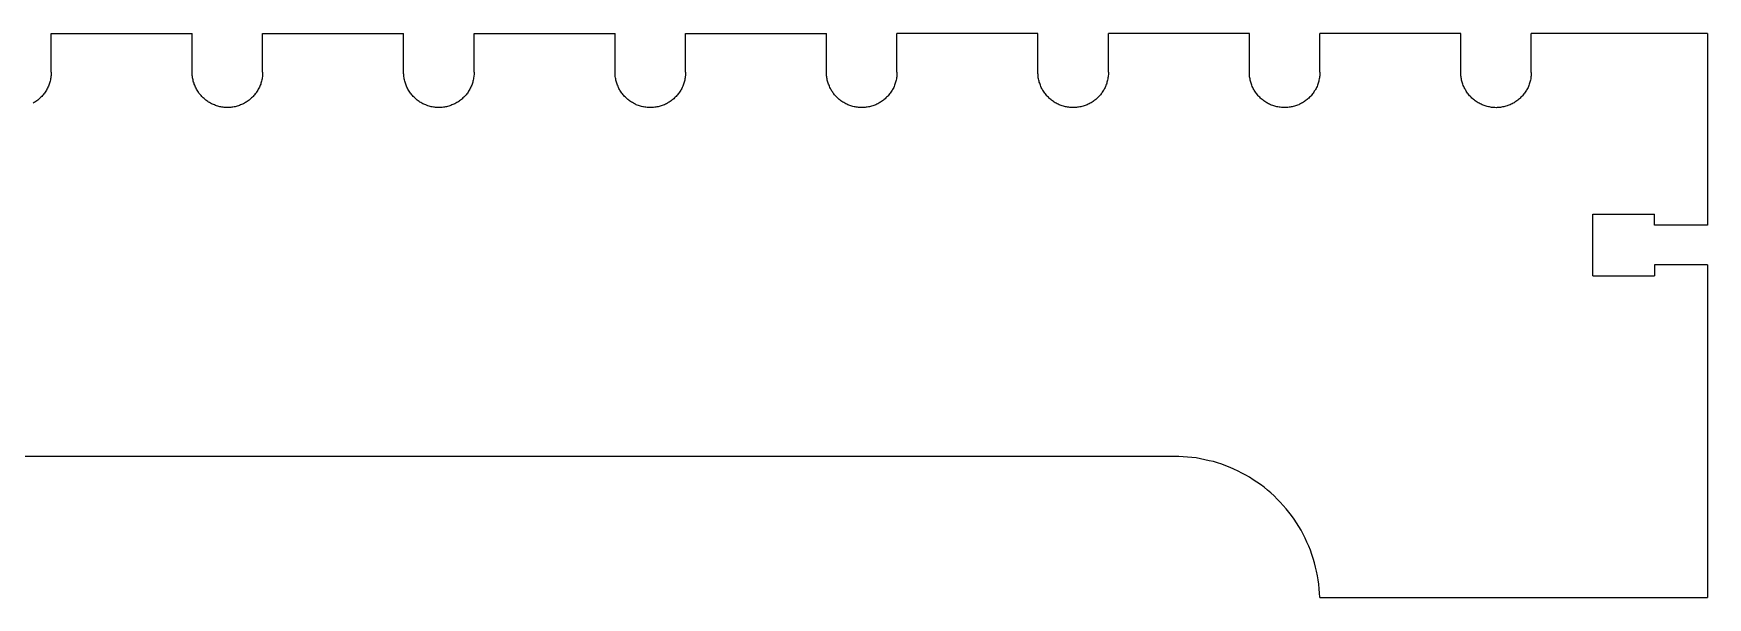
# Model space of a CAD drawing. Extents: x -89 to 89, y -45 to 45.
# Drawn here: x -1.43 to 10.44, y -44.81 to -40.81 of the extents above; entities that cross this region are included whole.
import ezdxf

# ---------------------------------------------------------------- set-up
doc = ezdxf.new("R2010")
doc.units = 0
doc.header["$MEASUREMENT"] = 0
doc.layers.get('0').update_dxf_attribs({"linetype": 'CONTINUOUS'})

msp = doc.modelspace()

# ---------------------------------------------------------------- linework, layer by layer
for p, q in [((-1.308, -40.811), (-0.308, -40.811)), ((-1.308, -41.086), (-1.308, -40.811)), ((-0.308, -41.086), (-0.308, -40.811)), ((0.192, -40.811), (1.192, -40.811)), ((0.192, -41.086), (0.192, -40.811)), ((1.192, -41.086), (1.192, -40.811)), ((1.692, -40.811), (2.692, -40.811)), ((1.692, -41.086), (1.692, -40.811)), ((2.692, -41.086), (2.692, -40.811)), ((3.192, -40.811), (4.192, -40.811)), ((3.192, -41.086), (3.192, -40.811)), ((4.192, -41.086), (4.192, -40.811)), ((5.692, -40.811), (4.692, -40.811)), ((4.692, -41.086), (4.692, -40.811)), ((5.692, -41.086), (5.692, -40.811)), ((7.192, -40.811), (6.192, -40.811)), ((6.192, -41.086), (6.192, -40.811)), ((7.192, -41.086), (7.192, -40.811)), ((8.692, -40.812), (7.692, -40.811)), ((7.692, -41.086), (7.692, -40.811)), ((8.692, -41.087), (8.692, -40.812)), ((9.192, -41.087), (9.192, -40.812)), ((10.443, -40.812), (9.192, -40.812)), ((10.443, -40.812), (10.442, -42.171)), ((-1.308, -41.086), (-1.308, -41.094)), ((-0.308, -41.094), (-0.308, -41.086)), ((0.192, -41.086), (0.192, -41.094)), ((1.192, -41.094), (1.192, -41.086)), ((1.692, -41.086), (1.692, -41.094)), ((2.692, -41.094), (2.692, -41.086)), ((3.192, -41.086), (3.192, -41.094)), ((4.192, -41.094), (4.192, -41.086)), ((4.692, -41.086), (4.692, -41.094)), ((5.692, -41.094), (5.692, -41.086)), ((6.192, -41.086), (6.192, -41.094)), ((7.192, -41.094), (7.192, -41.086)), ((7.692, -41.086), (7.692, -41.094)), ((8.692, -41.094), (8.692, -41.087)), ((9.192, -41.087), (9.192, -41.094)), ((-1.339, -41.206), (-1.342, -41.213)), ((-1.335, -41.199), (-1.339, -41.206)), ((-1.331, -41.192), (-1.335, -41.199)), ((-1.328, -41.185), (-1.331, -41.192)), ((-1.325, -41.178), (-1.328, -41.185)), ((-1.322, -41.17), (-1.325, -41.178)), ((-1.32, -41.163), (-1.322, -41.17)), ((-1.318, -41.156), (-1.32, -41.163)), ((-1.316, -41.148), (-1.318, -41.156)), ((-1.314, -41.14), (-1.316, -41.148)), ((-1.312, -41.133), (-1.314, -41.14)), ((-1.311, -41.125), (-1.312, -41.133)), ((-1.31, -41.117), (-1.311, -41.125)), ((-1.309, -41.109), (-1.31, -41.117)), ((-1.308, -41.101), (-1.309, -41.109)), ((-1.308, -41.094), (-1.308, -41.101)), ((-0.307, -41.102), (-0.308, -41.094)), ((-0.307, -41.109), (-0.307, -41.102)), ((-0.306, -41.117), (-0.307, -41.109)), ((-0.305, -41.125), (-0.306, -41.117)), ((-0.303, -41.133), (-0.305, -41.125)), ((-0.302, -41.14), (-0.303, -41.133)), ((-0.3, -41.148), (-0.302, -41.14)), ((-0.298, -41.156), (-0.3, -41.148)), ((-0.295, -41.163), (-0.298, -41.156)), ((-0.293, -41.171), (-0.295, -41.163)), ((-0.29, -41.178), (-0.293, -41.171)), ((-0.287, -41.185), (-0.29, -41.178)), ((-0.284, -41.192), (-0.287, -41.185)), ((-0.28, -41.199), (-0.284, -41.192)), ((-0.277, -41.206), (-0.28, -41.199)), ((-0.273, -41.213), (-0.277, -41.206)), ((0.161, -41.206), (0.158, -41.213)), ((0.165, -41.199), (0.161, -41.206)), ((0.169, -41.192), (0.165, -41.199)), ((0.172, -41.185), (0.169, -41.192)), ((0.175, -41.178), (0.172, -41.185)), ((0.178, -41.171), (0.175, -41.178)), ((0.18, -41.163), (0.178, -41.171)), ((0.182, -41.156), (0.18, -41.163)), ((0.184, -41.148), (0.182, -41.156)), ((0.186, -41.14), (0.184, -41.148)), ((0.188, -41.133), (0.186, -41.14)), ((0.189, -41.125), (0.188, -41.133)), ((0.19, -41.117), (0.189, -41.125)), ((0.191, -41.109), (0.19, -41.117)), ((0.192, -41.102), (0.191, -41.109)), ((0.192, -41.094), (0.192, -41.102)), ((1.193, -41.102), (1.192, -41.094)), ((1.193, -41.109), (1.193, -41.102)), ((1.194, -41.117), (1.193, -41.109)), ((1.195, -41.125), (1.194, -41.117)), ((1.197, -41.133), (1.195, -41.125)), ((1.198, -41.14), (1.197, -41.133)), ((1.2, -41.148), (1.198, -41.14)), ((1.202, -41.156), (1.2, -41.148)), ((1.205, -41.163), (1.202, -41.156)), ((1.207, -41.171), (1.205, -41.163)), ((1.21, -41.178), (1.207, -41.171)), ((1.213, -41.185), (1.21, -41.178)), ((1.216, -41.192), (1.213, -41.185)), ((1.22, -41.199), (1.216, -41.192)), ((1.223, -41.206), (1.22, -41.199)), ((1.227, -41.213), (1.223, -41.206)), ((1.661, -41.206), (1.658, -41.213)), ((1.665, -41.199), (1.661, -41.206)), ((1.669, -41.192), (1.665, -41.199)), ((1.672, -41.185), (1.669, -41.192)), ((1.675, -41.178), (1.672, -41.185)), ((1.678, -41.171), (1.675, -41.178)), ((1.68, -41.163), (1.678, -41.171)), ((1.682, -41.156), (1.68, -41.163)), ((1.684, -41.148), (1.682, -41.156)), ((1.686, -41.141), (1.684, -41.148)), ((1.688, -41.133), (1.686, -41.141)), ((1.689, -41.125), (1.688, -41.133)), ((1.69, -41.117), (1.689, -41.125)), ((1.691, -41.11), (1.69, -41.117)), ((1.692, -41.102), (1.691, -41.11)), ((1.692, -41.094), (1.692, -41.102)), ((2.693, -41.102), (2.692, -41.094)), ((2.693, -41.11), (2.693, -41.102)), ((2.694, -41.117), (2.693, -41.11)), ((2.695, -41.125), (2.694, -41.117)), ((2.697, -41.133), (2.695, -41.125)), ((2.698, -41.141), (2.697, -41.133)), ((2.7, -41.148), (2.698, -41.141)), ((2.702, -41.156), (2.7, -41.148)), ((2.705, -41.163), (2.702, -41.156)), ((2.707, -41.171), (2.705, -41.163)), ((2.71, -41.178), (2.707, -41.171)), ((2.713, -41.185), (2.71, -41.178)), ((2.716, -41.193), (2.713, -41.185)), ((2.72, -41.2), (2.716, -41.193)), ((2.723, -41.207), (2.72, -41.2)), ((2.727, -41.213), (2.723, -41.207)), ((3.161, -41.207), (3.158, -41.213)), ((3.165, -41.2), (3.161, -41.207)), ((3.169, -41.193), (3.165, -41.2)), ((3.172, -41.185), (3.169, -41.193)), ((3.175, -41.178), (3.172, -41.185)), ((3.178, -41.171), (3.175, -41.178)), ((3.18, -41.163), (3.178, -41.171)), ((3.182, -41.156), (3.18, -41.163)), ((3.184, -41.148), (3.182, -41.156)), ((3.186, -41.141), (3.184, -41.148)), ((3.188, -41.133), (3.186, -41.141)), ((3.189, -41.125), (3.188, -41.133)), ((3.19, -41.117), (3.189, -41.125)), ((3.191, -41.11), (3.19, -41.117)), ((3.192, -41.102), (3.191, -41.11)), ((3.192, -41.094), (3.192, -41.102)), ((4.193, -41.102), (4.192, -41.094)), ((4.193, -41.11), (4.193, -41.102)), ((4.194, -41.118), (4.193, -41.11)), ((4.195, -41.125), (4.194, -41.118)), ((4.197, -41.133), (4.195, -41.125)), ((4.198, -41.141), (4.197, -41.133)), ((4.2, -41.148), (4.198, -41.141)), ((4.202, -41.156), (4.2, -41.148)), ((4.205, -41.163), (4.202, -41.156)), ((4.207, -41.171), (4.205, -41.163)), ((4.21, -41.178), (4.207, -41.171)), ((4.213, -41.185), (4.21, -41.178)), ((4.216, -41.193), (4.213, -41.185)), ((4.22, -41.2), (4.216, -41.193)), ((4.223, -41.207), (4.22, -41.2)), ((4.227, -41.213), (4.223, -41.207)), ((4.661, -41.207), (4.658, -41.213)), ((4.665, -41.2), (4.661, -41.207)), ((4.669, -41.193), (4.665, -41.2)), ((4.672, -41.186), (4.669, -41.193)), ((4.675, -41.178), (4.672, -41.186)), ((4.678, -41.171), (4.675, -41.178)), ((4.68, -41.163), (4.678, -41.171)), ((4.682, -41.156), (4.68, -41.163)), ((4.684, -41.148), (4.682, -41.156)), ((4.686, -41.141), (4.684, -41.148)), ((4.688, -41.133), (4.686, -41.141)), ((4.689, -41.125), (4.688, -41.133)), ((4.69, -41.118), (4.689, -41.125)), ((4.691, -41.11), (4.69, -41.118)), ((4.692, -41.102), (4.691, -41.11)), ((4.692, -41.094), (4.692, -41.102)), ((5.693, -41.102), (5.692, -41.094)), ((5.693, -41.11), (5.693, -41.102)), ((5.694, -41.118), (5.693, -41.11)), ((5.695, -41.125), (5.694, -41.118)), ((5.697, -41.133), (5.695, -41.125)), ((5.698, -41.141), (5.697, -41.133)), ((5.7, -41.148), (5.698, -41.141)), ((5.702, -41.156), (5.7, -41.148)), ((5.705, -41.164), (5.702, -41.156)), ((5.707, -41.171), (5.705, -41.164)), ((5.71, -41.178), (5.707, -41.171)), ((5.713, -41.186), (5.71, -41.178)), ((5.716, -41.193), (5.713, -41.186)), ((5.72, -41.2), (5.716, -41.193)), ((5.723, -41.207), (5.72, -41.2)), ((5.727, -41.214), (5.723, -41.207)), ((6.161, -41.207), (6.158, -41.214)), ((6.165, -41.2), (6.161, -41.207)), ((6.169, -41.193), (6.165, -41.2)), ((6.172, -41.186), (6.169, -41.193)), ((6.175, -41.178), (6.172, -41.186)), ((6.178, -41.171), (6.175, -41.178)), ((6.18, -41.164), (6.178, -41.171)), ((6.182, -41.156), (6.18, -41.164)), ((6.184, -41.149), (6.182, -41.156)), ((6.186, -41.141), (6.184, -41.149)), ((6.188, -41.133), (6.186, -41.141)), ((6.189, -41.125), (6.188, -41.133)), ((6.19, -41.118), (6.189, -41.125)), ((6.191, -41.11), (6.19, -41.118)), ((6.192, -41.102), (6.191, -41.11)), ((6.192, -41.094), (6.192, -41.102)), ((7.193, -41.102), (7.192, -41.094)), ((7.193, -41.11), (7.193, -41.102)), ((7.194, -41.118), (7.193, -41.11)), ((7.195, -41.126), (7.194, -41.118)), ((7.197, -41.133), (7.195, -41.126)), ((7.198, -41.141), (7.197, -41.133)), ((7.2, -41.149), (7.198, -41.141)), ((7.202, -41.156), (7.2, -41.149)), ((7.205, -41.164), (7.202, -41.156)), ((7.207, -41.171), (7.205, -41.164)), ((7.21, -41.178), (7.207, -41.171)), ((7.213, -41.186), (7.21, -41.178)), ((7.216, -41.193), (7.213, -41.186)), ((7.22, -41.2), (7.216, -41.193)), ((7.223, -41.207), (7.22, -41.2)), ((7.227, -41.214), (7.223, -41.207)), ((7.661, -41.207), (7.658, -41.214)), ((7.665, -41.2), (7.661, -41.207)), ((7.669, -41.193), (7.665, -41.2)), ((7.672, -41.186), (7.669, -41.193)), ((7.675, -41.178), (7.672, -41.186)), ((7.678, -41.171), (7.675, -41.178)), ((7.68, -41.164), (7.678, -41.171)), ((7.682, -41.156), (7.68, -41.164)), ((7.684, -41.149), (7.682, -41.156)), ((7.686, -41.141), (7.684, -41.149)), ((7.688, -41.133), (7.686, -41.141)), ((7.689, -41.126), (7.688, -41.133)), ((7.69, -41.118), (7.689, -41.126)), ((7.691, -41.11), (7.69, -41.118)), ((7.692, -41.102), (7.691, -41.11)), ((7.692, -41.094), (7.692, -41.102)), ((8.693, -41.102), (8.692, -41.094)), ((8.693, -41.11), (8.693, -41.102)), ((8.694, -41.118), (8.693, -41.11)), ((8.695, -41.126), (8.694, -41.118)), ((8.697, -41.133), (8.695, -41.126)), ((8.698, -41.141), (8.697, -41.133)), ((8.7, -41.149), (8.698, -41.141)), ((8.702, -41.156), (8.7, -41.149)), ((8.705, -41.164), (8.702, -41.156)), ((8.707, -41.171), (8.705, -41.164)), ((8.71, -41.179), (8.707, -41.171)), ((8.713, -41.186), (8.71, -41.179)), ((8.716, -41.193), (8.713, -41.186)), ((8.72, -41.2), (8.716, -41.193)), ((8.723, -41.207), (8.72, -41.2)), ((8.727, -41.214), (8.723, -41.207)), ((9.161, -41.207), (9.158, -41.214)), ((9.165, -41.2), (9.161, -41.207)), ((9.169, -41.193), (9.165, -41.2)), ((9.172, -41.186), (9.169, -41.193)), ((9.175, -41.179), (9.172, -41.186)), ((9.178, -41.171), (9.175, -41.179)), ((9.18, -41.164), (9.178, -41.171)), ((9.182, -41.156), (9.18, -41.164)), ((9.184, -41.149), (9.182, -41.156)), ((9.186, -41.141), (9.184, -41.149)), ((9.188, -41.133), (9.186, -41.141)), ((9.189, -41.126), (9.188, -41.133)), ((9.19, -41.118), (9.189, -41.126)), ((9.191, -41.11), (9.19, -41.118)), ((9.192, -41.102), (9.191, -41.11)), ((9.192, -41.094), (9.192, -41.102)), ((-1.43, -41.301), (-1.437, -41.305)), ((-1.424, -41.297), (-1.43, -41.301)), ((-1.417, -41.293), (-1.424, -41.297)), ((-1.411, -41.288), (-1.417, -41.293)), ((-1.404, -41.283), (-1.411, -41.288)), ((-1.398, -41.278), (-1.404, -41.283)), ((-1.392, -41.273), (-1.398, -41.278)), ((-1.387, -41.268), (-1.392, -41.273)), ((-1.381, -41.263), (-1.387, -41.268)), ((-1.375, -41.257), (-1.381, -41.263)), ((-1.37, -41.251), (-1.375, -41.257)), ((-1.365, -41.245), (-1.37, -41.251)), ((-1.36, -41.239), (-1.365, -41.245)), ((-1.355, -41.233), (-1.36, -41.239)), ((-1.351, -41.226), (-1.355, -41.233)), ((-1.347, -41.22), (-1.351, -41.226)), ((-1.342, -41.213), (-1.347, -41.22)), ((-0.269, -41.22), (-0.273, -41.213)), ((-0.264, -41.226), (-0.269, -41.22)), ((-0.26, -41.233), (-0.264, -41.226)), ((-0.255, -41.239), (-0.26, -41.233)), ((-0.25, -41.245), (-0.255, -41.239)), ((-0.245, -41.251), (-0.25, -41.245)), ((-0.24, -41.257), (-0.245, -41.251)), ((-0.234, -41.263), (-0.24, -41.257)), ((-0.229, -41.268), (-0.234, -41.263)), ((-0.223, -41.273), (-0.229, -41.268)), ((-0.217, -41.278), (-0.223, -41.273)), ((-0.211, -41.283), (-0.217, -41.278)), ((-0.205, -41.288), (-0.211, -41.283)), ((-0.198, -41.293), (-0.205, -41.288)), ((-0.192, -41.297), (-0.198, -41.293)), ((-0.185, -41.301), (-0.192, -41.297)), ((-0.178, -41.305), (-0.185, -41.301)), ((-0.171, -41.309), (-0.178, -41.305)), ((-0.164, -41.312), (-0.171, -41.309)), ((-0.157, -41.315), (-0.164, -41.312)), ((-0.15, -41.318), (-0.157, -41.315)), ((-0.142, -41.321), (-0.15, -41.318)), ((-0.135, -41.324), (-0.142, -41.321)), ((-0.127, -41.326), (-0.135, -41.324)), ((-0.12, -41.328), (-0.127, -41.326)), ((-0.112, -41.33), (-0.12, -41.328)), ((0.004, -41.328), (-0.003, -41.33)), ((0.012, -41.326), (0.004, -41.328)), ((0.02, -41.324), (0.012, -41.326)), ((0.027, -41.321), (0.02, -41.324)), ((0.034, -41.318), (0.027, -41.321)), ((0.042, -41.315), (0.034, -41.318)), ((0.049, -41.312), (0.042, -41.315)), ((0.056, -41.309), (0.049, -41.312)), ((0.063, -41.305), (0.056, -41.309)), ((0.07, -41.301), (0.063, -41.305)), ((0.076, -41.297), (0.07, -41.301)), ((0.083, -41.293), (0.076, -41.297)), ((0.089, -41.288), (0.083, -41.293)), ((0.096, -41.283), (0.089, -41.288)), ((0.102, -41.278), (0.096, -41.283)), ((0.108, -41.273), (0.102, -41.278)), ((0.113, -41.268), (0.108, -41.273)), ((0.119, -41.263), (0.113, -41.268)), ((0.125, -41.257), (0.119, -41.263)), ((0.13, -41.251), (0.125, -41.257)), ((0.135, -41.245), (0.13, -41.251)), ((0.14, -41.239), (0.135, -41.245)), ((0.145, -41.233), (0.14, -41.239)), ((0.149, -41.226), (0.145, -41.233)), ((0.153, -41.22), (0.149, -41.226)), ((0.158, -41.213), (0.153, -41.22)), ((1.231, -41.22), (1.227, -41.213)), ((1.236, -41.226), (1.231, -41.22)), ((1.24, -41.233), (1.236, -41.226)), ((1.245, -41.239), (1.24, -41.233)), ((1.25, -41.245), (1.245, -41.239)), ((1.255, -41.251), (1.25, -41.245)), ((1.26, -41.257), (1.255, -41.251)), ((1.266, -41.263), (1.26, -41.257)), ((1.271, -41.268), (1.266, -41.263)), ((1.277, -41.273), (1.271, -41.268)), ((1.283, -41.279), (1.277, -41.273)), ((1.289, -41.283), (1.283, -41.279)), ((1.295, -41.288), (1.289, -41.283)), ((1.302, -41.293), (1.295, -41.288)), ((1.308, -41.297), (1.302, -41.293)), ((1.315, -41.301), (1.308, -41.297)), ((1.322, -41.305), (1.315, -41.301)), ((1.329, -41.309), (1.322, -41.305)), ((1.336, -41.312), (1.329, -41.309)), ((1.343, -41.315), (1.336, -41.312)), ((1.35, -41.318), (1.343, -41.315)), ((1.358, -41.321), (1.35, -41.318)), ((1.365, -41.324), (1.358, -41.321)), ((1.373, -41.326), (1.365, -41.324)), ((1.38, -41.328), (1.373, -41.326)), ((1.388, -41.33), (1.38, -41.328)), ((1.504, -41.328), (1.497, -41.33)), ((1.512, -41.326), (1.504, -41.328)), ((1.52, -41.324), (1.512, -41.326)), ((1.527, -41.321), (1.52, -41.324)), ((1.534, -41.318), (1.527, -41.321)), ((1.542, -41.315), (1.534, -41.318)), ((1.549, -41.312), (1.542, -41.315)), ((1.556, -41.309), (1.549, -41.312)), ((1.563, -41.305), (1.556, -41.309)), ((1.57, -41.301), (1.563, -41.305)), ((1.576, -41.297), (1.57, -41.301)), ((1.583, -41.293), (1.576, -41.297)), ((1.589, -41.288), (1.583, -41.293)), ((1.596, -41.284), (1.589, -41.288)), ((1.602, -41.279), (1.596, -41.284)), ((1.608, -41.274), (1.602, -41.279)), ((1.613, -41.268), (1.608, -41.274)), ((1.619, -41.263), (1.613, -41.268)), ((1.625, -41.257), (1.619, -41.263)), ((1.63, -41.251), (1.625, -41.257)), ((1.635, -41.245), (1.63, -41.251)), ((1.64, -41.239), (1.635, -41.245)), ((1.645, -41.233), (1.64, -41.239)), ((1.649, -41.227), (1.645, -41.233)), ((1.653, -41.22), (1.649, -41.227)), ((1.658, -41.213), (1.653, -41.22)), ((2.731, -41.22), (2.727, -41.213)), ((2.736, -41.227), (2.731, -41.22)), ((2.74, -41.233), (2.736, -41.227)), ((2.745, -41.239), (2.74, -41.233)), ((2.75, -41.245), (2.745, -41.239)), ((2.755, -41.251), (2.75, -41.245)), ((2.76, -41.257), (2.755, -41.251)), ((2.766, -41.263), (2.76, -41.257)), ((2.771, -41.268), (2.766, -41.263)), ((2.777, -41.274), (2.771, -41.268)), ((2.783, -41.279), (2.777, -41.274)), ((2.789, -41.284), (2.783, -41.279)), ((2.795, -41.288), (2.789, -41.284)), ((2.802, -41.293), (2.795, -41.288)), ((2.808, -41.297), (2.802, -41.293)), ((2.815, -41.301), (2.808, -41.297)), ((2.822, -41.305), (2.815, -41.301)), ((2.829, -41.309), (2.822, -41.305)), ((2.836, -41.312), (2.829, -41.309)), ((2.843, -41.316), (2.836, -41.312)), ((2.85, -41.319), (2.843, -41.316)), ((2.858, -41.321), (2.85, -41.319)), ((2.865, -41.324), (2.858, -41.321)), ((2.873, -41.326), (2.865, -41.324)), ((2.88, -41.328), (2.873, -41.326)), ((2.888, -41.33), (2.88, -41.328)), ((3.004, -41.328), (2.997, -41.33)), ((3.012, -41.326), (3.004, -41.328)), ((3.02, -41.324), (3.012, -41.326)), ((3.027, -41.321), (3.02, -41.324)), ((3.034, -41.319), (3.027, -41.321)), ((3.042, -41.316), (3.034, -41.319)), ((3.049, -41.312), (3.042, -41.316)), ((3.056, -41.309), (3.049, -41.312)), ((3.063, -41.305), (3.056, -41.309)), ((3.07, -41.301), (3.063, -41.305)), ((3.076, -41.297), (3.07, -41.301)), ((3.083, -41.293), (3.076, -41.297)), ((3.089, -41.288), (3.083, -41.293)), ((3.096, -41.284), (3.089, -41.288)), ((3.102, -41.279), (3.096, -41.284)), ((3.108, -41.274), (3.102, -41.279)), ((3.113, -41.268), (3.108, -41.274)), ((3.119, -41.263), (3.113, -41.268)), ((3.125, -41.257), (3.119, -41.263)), ((3.13, -41.251), (3.125, -41.257)), ((3.135, -41.245), (3.13, -41.251)), ((3.14, -41.239), (3.135, -41.245)), ((3.145, -41.233), (3.14, -41.239)), ((3.149, -41.227), (3.145, -41.233)), ((3.153, -41.22), (3.149, -41.227)), ((3.158, -41.213), (3.153, -41.22)), ((4.231, -41.22), (4.227, -41.213)), ((4.236, -41.227), (4.231, -41.22)), ((4.24, -41.233), (4.236, -41.227)), ((4.245, -41.239), (4.24, -41.233)), ((4.25, -41.246), (4.245, -41.239)), ((4.255, -41.252), (4.25, -41.246)), ((4.26, -41.257), (4.255, -41.252)), ((4.266, -41.263), (4.26, -41.257)), ((4.271, -41.268), (4.266, -41.263)), ((4.277, -41.274), (4.271, -41.268)), ((4.283, -41.279), (4.277, -41.274)), ((4.289, -41.284), (4.283, -41.279)), ((4.295, -41.288), (4.289, -41.284)), ((4.302, -41.293), (4.295, -41.288)), ((4.308, -41.297), (4.302, -41.293)), ((4.315, -41.301), (4.308, -41.297)), ((4.322, -41.305), (4.315, -41.301)), ((4.329, -41.309), (4.322, -41.305)), ((4.336, -41.312), (4.329, -41.309)), ((4.343, -41.316), (4.336, -41.312)), ((4.35, -41.319), (4.343, -41.316)), ((4.358, -41.321), (4.35, -41.319)), ((4.365, -41.324), (4.358, -41.321)), ((4.373, -41.326), (4.365, -41.324)), ((4.38, -41.328), (4.373, -41.326)), ((4.388, -41.33), (4.38, -41.328)), ((4.504, -41.328), (4.497, -41.33)), ((4.512, -41.326), (4.504, -41.328)), ((4.52, -41.324), (4.512, -41.326)), ((4.527, -41.321), (4.52, -41.324)), ((4.534, -41.319), (4.527, -41.321)), ((4.542, -41.316), (4.534, -41.319)), ((4.549, -41.312), (4.542, -41.316)), ((4.556, -41.309), (4.549, -41.312)), ((4.563, -41.305), (4.556, -41.309)), ((4.57, -41.301), (4.563, -41.305)), ((4.576, -41.297), (4.57, -41.301)), ((4.583, -41.293), (4.576, -41.297)), ((4.589, -41.288), (4.583, -41.293)), ((4.596, -41.284), (4.589, -41.288)), ((4.602, -41.279), (4.596, -41.284)), ((4.608, -41.274), (4.602, -41.279)), ((4.613, -41.268), (4.608, -41.274)), ((4.619, -41.263), (4.613, -41.268)), ((4.625, -41.257), (4.619, -41.263)), ((4.63, -41.252), (4.625, -41.257)), ((4.635, -41.246), (4.63, -41.252)), ((4.64, -41.239), (4.635, -41.246)), ((4.645, -41.233), (4.64, -41.239)), ((4.649, -41.227), (4.645, -41.233)), ((4.653, -41.22), (4.649, -41.227)), ((4.658, -41.213), (4.653, -41.22)), ((5.731, -41.22), (5.727, -41.214)), ((5.736, -41.227), (5.731, -41.22)), ((5.74, -41.233), (5.736, -41.227)), ((5.745, -41.24), (5.74, -41.233)), ((5.75, -41.246), (5.745, -41.24)), ((5.755, -41.252), (5.75, -41.246)), ((5.76, -41.257), (5.755, -41.252)), ((5.766, -41.263), (5.76, -41.257)), ((5.771, -41.269), (5.766, -41.263)), ((5.777, -41.274), (5.771, -41.269)), ((5.783, -41.279), (5.777, -41.274)), ((5.789, -41.284), (5.783, -41.279)), ((5.795, -41.289), (5.789, -41.284)), ((5.802, -41.293), (5.795, -41.289)), ((5.808, -41.297), (5.802, -41.293)), ((5.815, -41.302), (5.808, -41.297)), ((5.822, -41.305), (5.815, -41.302)), ((5.829, -41.309), (5.822, -41.305)), ((5.836, -41.313), (5.829, -41.309)), ((5.843, -41.316), (5.836, -41.313)), ((5.85, -41.319), (5.843, -41.316)), ((5.858, -41.322), (5.85, -41.319)), ((5.865, -41.324), (5.858, -41.322)), ((5.873, -41.326), (5.865, -41.324)), ((5.88, -41.328), (5.873, -41.326)), ((5.888, -41.33), (5.88, -41.328)), ((6.004, -41.328), (5.997, -41.33)), ((6.012, -41.326), (6.004, -41.328)), ((6.02, -41.324), (6.012, -41.326)), ((6.027, -41.322), (6.02, -41.324)), ((6.034, -41.319), (6.027, -41.322)), ((6.042, -41.316), (6.034, -41.319)), ((6.049, -41.313), (6.042, -41.316)), ((6.056, -41.309), (6.049, -41.313)), ((6.063, -41.305), (6.056, -41.309)), ((6.07, -41.302), (6.063, -41.305)), ((6.076, -41.297), (6.07, -41.302)), ((6.083, -41.293), (6.076, -41.297)), ((6.089, -41.289), (6.083, -41.293)), ((6.096, -41.284), (6.089, -41.289)), ((6.102, -41.279), (6.096, -41.284)), ((6.108, -41.274), (6.102, -41.279)), ((6.113, -41.269), (6.108, -41.274)), ((6.119, -41.263), (6.113, -41.269)), ((6.125, -41.257), (6.119, -41.263)), ((6.13, -41.252), (6.125, -41.257)), ((6.135, -41.246), (6.13, -41.252)), ((6.14, -41.24), (6.135, -41.246)), ((6.145, -41.233), (6.14, -41.24)), ((6.149, -41.227), (6.145, -41.233)), ((6.153, -41.22), (6.149, -41.227)), ((6.158, -41.214), (6.153, -41.22)), ((7.231, -41.22), (7.227, -41.214)), ((7.236, -41.227), (7.231, -41.22)), ((7.24, -41.233), (7.236, -41.227)), ((7.245, -41.24), (7.24, -41.233)), ((7.25, -41.246), (7.245, -41.24)), ((7.255, -41.252), (7.25, -41.246)), ((7.26, -41.258), (7.255, -41.252)), ((7.266, -41.263), (7.26, -41.258)), ((7.271, -41.269), (7.266, -41.263)), ((7.277, -41.274), (7.271, -41.269)), ((7.283, -41.279), (7.277, -41.274)), ((7.289, -41.284), (7.283, -41.279)), ((7.295, -41.289), (7.289, -41.284)), ((7.302, -41.293), (7.295, -41.289)), ((7.308, -41.298), (7.302, -41.293)), ((7.315, -41.302), (7.308, -41.298)), ((7.322, -41.306), (7.315, -41.302)), ((7.329, -41.309), (7.322, -41.306)), ((7.336, -41.313), (7.329, -41.309)), ((7.343, -41.316), (7.336, -41.313)), ((7.35, -41.319), (7.343, -41.316)), ((7.358, -41.322), (7.35, -41.319)), ((7.365, -41.324), (7.358, -41.322)), ((7.373, -41.327), (7.365, -41.324)), ((7.38, -41.329), (7.373, -41.327)), ((7.388, -41.33), (7.38, -41.329)), ((7.504, -41.329), (7.497, -41.33)), ((7.512, -41.327), (7.504, -41.329)), ((7.52, -41.324), (7.512, -41.327)), ((7.527, -41.322), (7.52, -41.324)), ((7.534, -41.319), (7.527, -41.322)), ((7.542, -41.316), (7.534, -41.319)), ((7.549, -41.313), (7.542, -41.316)), ((7.556, -41.309), (7.549, -41.313)), ((7.563, -41.306), (7.556, -41.309)), ((7.57, -41.302), (7.563, -41.306)), ((7.576, -41.298), (7.57, -41.302)), ((7.583, -41.293), (7.576, -41.298)), ((7.589, -41.289), (7.583, -41.293)), ((7.596, -41.284), (7.589, -41.289)), ((7.602, -41.279), (7.596, -41.284)), ((7.608, -41.274), (7.602, -41.279)), ((7.613, -41.269), (7.608, -41.274)), ((7.619, -41.263), (7.613, -41.269)), ((7.625, -41.258), (7.619, -41.263)), ((7.63, -41.252), (7.625, -41.258)), ((7.635, -41.246), (7.63, -41.252)), ((7.64, -41.24), (7.635, -41.246)), ((7.645, -41.233), (7.64, -41.24)), ((7.649, -41.227), (7.645, -41.233)), ((7.653, -41.22), (7.649, -41.227)), ((7.658, -41.214), (7.653, -41.22)), ((8.731, -41.221), (8.727, -41.214)), ((8.736, -41.227), (8.731, -41.221)), ((8.74, -41.233), (8.736, -41.227)), ((8.745, -41.24), (8.74, -41.233)), ((8.75, -41.246), (8.745, -41.24)), ((8.755, -41.252), (8.75, -41.246)), ((8.76, -41.258), (8.755, -41.252)), ((8.766, -41.263), (8.76, -41.258)), ((8.771, -41.269), (8.766, -41.263)), ((8.777, -41.274), (8.771, -41.269)), ((8.783, -41.279), (8.777, -41.274)), ((8.789, -41.284), (8.783, -41.279)), ((8.795, -41.289), (8.789, -41.284)), ((8.802, -41.293), (8.795, -41.289)), ((8.808, -41.298), (8.802, -41.293)), ((8.815, -41.302), (8.808, -41.298)), ((8.822, -41.306), (8.815, -41.302)), ((8.829, -41.309), (8.822, -41.306)), ((8.836, -41.313), (8.829, -41.309)), ((8.843, -41.316), (8.836, -41.313)), ((8.85, -41.319), (8.843, -41.316)), ((8.858, -41.322), (8.85, -41.319)), ((8.865, -41.324), (8.858, -41.322)), ((8.873, -41.327), (8.865, -41.324)), ((8.88, -41.329), (8.873, -41.327)), ((8.888, -41.331), (8.88, -41.329)), ((9.004, -41.329), (8.997, -41.331)), ((9.012, -41.327), (9.004, -41.329)), ((9.02, -41.324), (9.012, -41.327)), ((9.027, -41.322), (9.02, -41.324)), ((9.034, -41.319), (9.027, -41.322)), ((9.042, -41.316), (9.034, -41.319)), ((9.049, -41.313), (9.042, -41.316)), ((9.056, -41.309), (9.049, -41.313)), ((9.063, -41.306), (9.056, -41.309)), ((9.07, -41.302), (9.063, -41.306)), ((9.076, -41.298), (9.07, -41.302)), ((9.083, -41.293), (9.076, -41.298)), ((9.089, -41.289), (9.083, -41.293)), ((9.096, -41.284), (9.089, -41.289)), ((9.102, -41.279), (9.096, -41.284)), ((9.108, -41.274), (9.102, -41.279)), ((9.113, -41.269), (9.108, -41.274)), ((9.119, -41.263), (9.113, -41.269)), ((9.125, -41.258), (9.119, -41.263)), ((9.13, -41.252), (9.125, -41.258)), ((9.135, -41.246), (9.13, -41.252)), ((9.14, -41.24), (9.135, -41.246)), ((9.145, -41.234), (9.14, -41.24)), ((9.149, -41.227), (9.145, -41.234)), ((9.153, -41.221), (9.149, -41.227)), ((9.158, -41.214), (9.153, -41.221)), ((-0.105, -41.331), (-0.112, -41.33)), ((-0.097, -41.333), (-0.105, -41.331)), ((-0.089, -41.334), (-0.097, -41.333)), ((-0.081, -41.335), (-0.089, -41.334)), ((-0.073, -41.335), (-0.081, -41.335)), ((-0.066, -41.336), (-0.073, -41.335)), ((-0.058, -41.336), (-0.066, -41.336)), ((-0.05, -41.336), (-0.058, -41.336)), ((-0.042, -41.335), (-0.05, -41.336)), ((-0.034, -41.335), (-0.042, -41.335)), ((-0.026, -41.334), (-0.034, -41.335)), ((-0.019, -41.333), (-0.026, -41.334)), ((-0.011, -41.331), (-0.019, -41.333)), ((-0.003, -41.33), (-0.011, -41.331)), ((1.395, -41.332), (1.388, -41.33)), ((1.403, -41.333), (1.395, -41.332)), ((1.411, -41.334), (1.403, -41.333)), ((1.419, -41.335), (1.411, -41.334)), ((1.427, -41.335), (1.419, -41.335)), ((1.434, -41.336), (1.427, -41.335)), ((1.442, -41.336), (1.434, -41.336)), ((1.45, -41.336), (1.442, -41.336)), ((1.458, -41.335), (1.45, -41.336)), ((1.466, -41.335), (1.458, -41.335)), ((1.474, -41.334), (1.466, -41.335)), ((1.481, -41.333), (1.474, -41.334)), ((1.489, -41.332), (1.481, -41.333)), ((1.497, -41.33), (1.489, -41.332)), ((2.895, -41.332), (2.888, -41.33)), ((2.903, -41.333), (2.895, -41.332)), ((2.911, -41.334), (2.903, -41.333)), ((2.919, -41.335), (2.911, -41.334)), ((2.927, -41.336), (2.919, -41.335)), ((2.934, -41.336), (2.927, -41.336)), ((2.942, -41.336), (2.934, -41.336)), ((2.95, -41.336), (2.942, -41.336)), ((2.958, -41.336), (2.95, -41.336)), ((2.966, -41.335), (2.958, -41.336)), ((2.974, -41.334), (2.966, -41.335)), ((2.981, -41.333), (2.974, -41.334)), ((2.989, -41.332), (2.981, -41.333)), ((2.997, -41.33), (2.989, -41.332)), ((4.395, -41.332), (4.388, -41.33)), ((4.403, -41.333), (4.395, -41.332)), ((4.411, -41.334), (4.403, -41.333)), ((4.419, -41.335), (4.411, -41.334)), ((4.427, -41.336), (4.419, -41.335)), ((4.434, -41.336), (4.427, -41.336)), ((4.442, -41.336), (4.434, -41.336)), ((4.45, -41.336), (4.442, -41.336)), ((4.458, -41.336), (4.45, -41.336)), ((4.466, -41.335), (4.458, -41.336)), ((4.474, -41.334), (4.466, -41.335)), ((4.481, -41.333), (4.474, -41.334)), ((4.489, -41.332), (4.481, -41.333)), ((4.497, -41.33), (4.489, -41.332)), ((5.895, -41.332), (5.888, -41.33)), ((5.903, -41.333), (5.895, -41.332)), ((5.911, -41.334), (5.903, -41.333)), ((5.919, -41.335), (5.911, -41.334)), ((5.927, -41.336), (5.919, -41.335)), ((5.934, -41.336), (5.927, -41.336)), ((5.942, -41.336), (5.934, -41.336)), ((5.95, -41.336), (5.942, -41.336)), ((5.958, -41.336), (5.95, -41.336)), ((5.966, -41.335), (5.958, -41.336)), ((5.974, -41.334), (5.966, -41.335)), ((5.981, -41.333), (5.974, -41.334)), ((5.989, -41.332), (5.981, -41.333)), ((5.997, -41.33), (5.989, -41.332)), ((7.395, -41.332), (7.388, -41.33)), ((7.403, -41.333), (7.395, -41.332)), ((7.411, -41.334), (7.403, -41.333)), ((7.419, -41.335), (7.411, -41.334)), ((7.427, -41.336), (7.419, -41.335)), ((7.434, -41.336), (7.427, -41.336)), ((7.442, -41.336), (7.434, -41.336)), ((7.45, -41.336), (7.442, -41.336)), ((7.458, -41.336), (7.45, -41.336)), ((7.466, -41.335), (7.458, -41.336)), ((7.474, -41.334), (7.466, -41.335)), ((7.481, -41.333), (7.474, -41.334)), ((7.489, -41.332), (7.481, -41.333)), ((7.497, -41.33), (7.489, -41.332)), ((8.895, -41.332), (8.888, -41.331)), ((8.903, -41.333), (8.895, -41.332)), ((8.911, -41.335), (8.903, -41.333)), ((8.919, -41.335), (8.911, -41.335)), ((8.927, -41.336), (8.919, -41.335)), ((8.934, -41.336), (8.927, -41.336)), ((8.942, -41.337), (8.934, -41.336)), ((8.95, -41.336), (8.942, -41.337)), ((8.958, -41.336), (8.95, -41.336)), ((8.966, -41.335), (8.958, -41.336)), ((8.974, -41.335), (8.966, -41.335)), ((8.981, -41.333), (8.974, -41.335)), ((8.989, -41.332), (8.981, -41.333)), ((8.997, -41.331), (8.989, -41.332)), ((9.63, -42.53), (9.63, -42.093)), ((9.63, -42.093), (10.067, -42.093)), ((10.067, -42.171), (10.067, -42.093)), ((10.442, -42.171), (10.067, -42.171)), ((10.442, -42.452), (10.067, -42.452)), ((10.067, -42.452), (10.067, -42.53)), ((10.442, -42.452), (10.442, -44.812)), ((9.63, -42.53), (10.067, -42.53)), ((6.691, -43.811), (-8.308, -43.81)), ((6.722, -43.813), (6.691, -43.811)), ((6.753, -43.815), (6.722, -43.813)), ((6.784, -43.818), (6.753, -43.815)), ((6.815, -43.822), (6.784, -43.818)), ((6.846, -43.828), (6.815, -43.822)), ((6.876, -43.834), (6.846, -43.828)), ((6.907, -43.841), (6.876, -43.834)), ((6.937, -43.848), (6.907, -43.841)), ((6.967, -43.857), (6.937, -43.848)), ((6.996, -43.867), (6.967, -43.857)), ((7.026, -43.878), (6.996, -43.867)), ((7.055, -43.889), (7.026, -43.878)), ((7.083, -43.901), (7.055, -43.889)), ((7.112, -43.915), (7.083, -43.901)), ((7.139, -43.929), (7.112, -43.915)), ((7.167, -43.943), (7.139, -43.929)), ((7.194, -43.959), (7.167, -43.943)), ((7.22, -43.976), (7.194, -43.959)), ((7.246, -43.993), (7.22, -43.976)), ((7.271, -44.011), (7.246, -43.993)), ((7.296, -44.03), (7.271, -44.011)), ((7.321, -44.05), (7.296, -44.03)), ((7.344, -44.07), (7.321, -44.05)), ((7.367, -44.091), (7.344, -44.07)), ((7.39, -44.113), (7.367, -44.091)), ((7.411, -44.135), (7.39, -44.113)), ((7.432, -44.158), (7.411, -44.135)), ((7.453, -44.182), (7.432, -44.158)), ((7.472, -44.206), (7.453, -44.182)), ((7.491, -44.231), (7.472, -44.206)), ((7.509, -44.256), (7.491, -44.231)), ((7.526, -44.282), (7.509, -44.256)), ((7.543, -44.309), (7.526, -44.282)), ((7.559, -44.335), (7.543, -44.309)), ((7.574, -44.363), (7.559, -44.335)), ((7.588, -44.391), (7.574, -44.363)), ((7.601, -44.419), (7.588, -44.391)), ((7.613, -44.448), (7.601, -44.419)), ((7.625, -44.477), (7.613, -44.448)), ((7.635, -44.506), (7.625, -44.477)), ((7.645, -44.536), (7.635, -44.506)), ((7.654, -44.565), (7.645, -44.536)), ((7.662, -44.596), (7.654, -44.565)), ((7.668, -44.626), (7.662, -44.596)), ((7.675, -44.657), (7.668, -44.626)), ((7.68, -44.687), (7.675, -44.657)), ((7.684, -44.718), (7.68, -44.687)), ((7.687, -44.749), (7.684, -44.718)), ((7.689, -44.78), (7.687, -44.749)), ((7.691, -44.81), (7.689, -44.78)), ((7.691, -44.812), (7.691, -44.81)), ((7.691, -44.812), (10.442, -44.812))]:
    msp.add_line(p, q)

doc.saveas('drawing.dxf')
